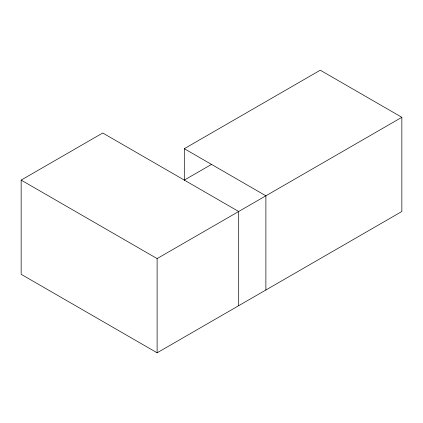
<?xml version="1.0" encoding="UTF-8"?>
<svg xmlns="http://www.w3.org/2000/svg" width="423" height="423" viewBox="0 0 423 423"><rect width="100%" height="100%" fill="white"/><g stroke="black" fill="none" stroke-linecap="round" stroke-linejoin="round"><path stroke-width="0.63" d="M184.306 180.32L184.306 148.7L320.269 70.202L401.85 117.303L401.85 211.5L157.113 352.798L21.15 274.3L21.15 180.098L102.731 133.002L238.694 211.5L238.694 305.697M184.306 180.098L211.5 164.399M21.15 180.098L157.113 258.596L401.85 117.303M184.306 148.7L265.887 195.801L265.887 289.998M157.113 258.596L157.113 352.798"/></g></svg>
